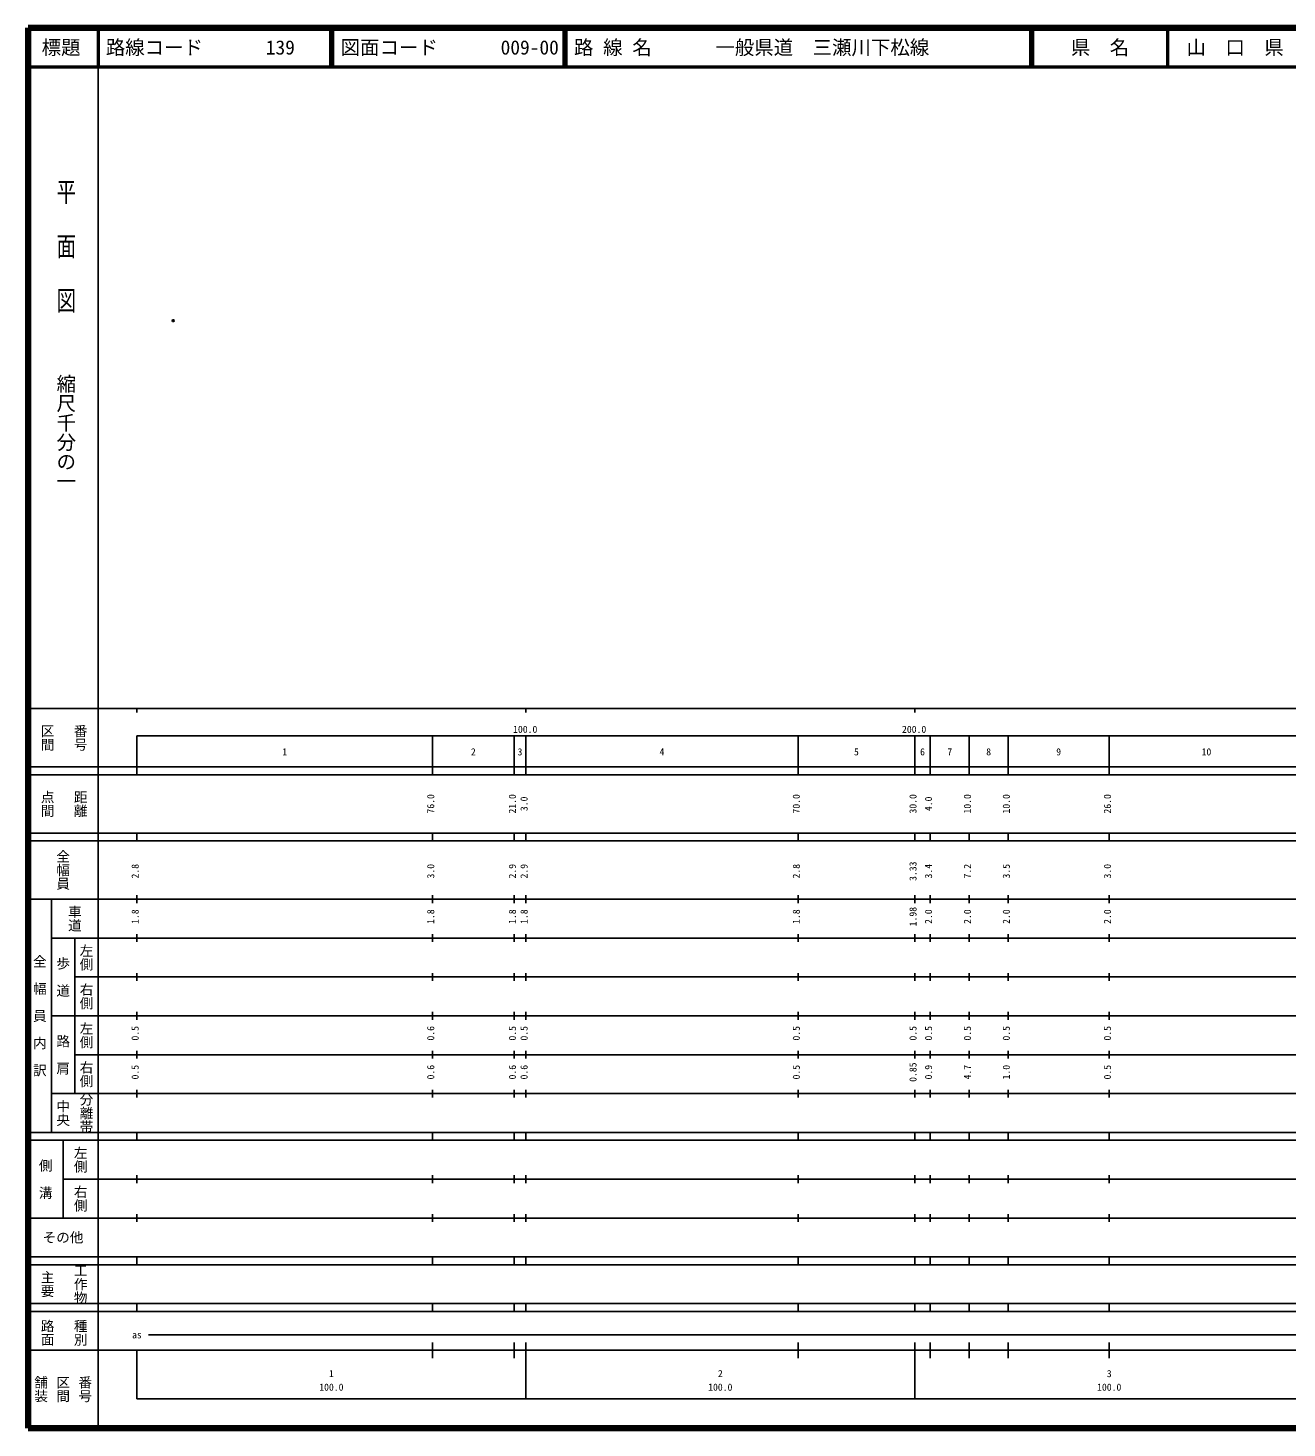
# Model space of a CAD drawing. Units: millimetres on the paper. Extents: x 40 to 680, y 20 to 380.
# Drawn here: x 40 to 363.7, y 20 to 380 of the extents above; entities that cross this region are included whole.
import ezdxf
from ezdxf.enums import TextEntityAlignment as Align

# ---------------------------------------------------------------- set-up
doc = ezdxf.new("R2010")
doc.units = ezdxf.units.MM
doc.header["$PDMODE"] = 32
doc.header["$PDSIZE"] = 0.5
doc.layers.add('M-OTRS', color=6, linetype='Continuous')
doc.layers.add('M-TTL-TXT', color=7, linetype='Continuous')
for name, color, linetype, lineweight in [('M-TTL', 2, 'Continuous', 140), ('M-TTL-BAND', 7, 'Continuous', 25), ('M-TTL-LINE', 7, 'Continuous', 50)]:
    doc.layers.add(name, color=color, linetype=linetype, lineweight=lineweight)
doc.styles.add('@ＭＳ ゴシック', font='')
doc.styles.add('ＭＳ ゴシック', font='')
doc.styles.get('@ＭＳ ゴシック').set_extended_font_data('@MS Gothic')
doc.styles.get('ＭＳ ゴシック').set_extended_font_data('MS Gothic')

msp = doc.modelspace()

# ---------------------------------------------------------------- linework, layer by layer
at = {"layer": 'M-OTRS'}
msp.add_point((77.345, 304.738), dxfattribs=at)
at = {"layer": 'M-TTL'}
for p, q in [((40, 380), (40, 20)), ((680, 380), (40, 380)), ((40, 20), (680, 20))]:
    msp.add_line(p, q, dxfattribs=at)
at = {"layer": 'M-TTL-BAND'}
for p, q in [((58, 370), (58, 20)), ((40, 205), (579, 205)), ((68, 205), (68, 204)), ((168, 205), (168, 204)), ((268, 205), (268, 204)), ((68, 198), (579, 198)), ((68, 198), (68, 188)), ((144, 188), (144, 198)), ((165, 188), (165, 198)), ((168, 188), (168, 198)), ((238, 188), (238, 198)), ((268, 188), (268, 198)), ((272, 188), (272, 198)), ((282, 188), (282, 198)), ((292, 188), (292, 198)), ((318, 188), (318, 198)), ((40, 190), (579, 190)), ((40, 188), (579, 188)), ((40, 173), (579, 173)), ((68, 171), (68, 173)), ((144, 171), (144, 173)), ((165, 171), (165, 173)), ((168, 171), (168, 173)), ((238, 171), (238, 173)), ((268, 171), (268, 173)), ((272, 171), (272, 173)), ((282, 171), (282, 173)), ((292, 171), (292, 173)), ((318, 171), (318, 173)), ((40, 171), (579, 171)), ((40, 156), (579, 156)), ((46, 96), (46, 156)), ((68, 155), (68, 157)), ((144, 155), (144, 157)), ((165, 155), (165, 157)), ((168, 155), (168, 157)), ((238, 155), (238, 157)), ((268, 155), (268, 157)), ((272, 155), (272, 157)), ((282, 155), (282, 157)), ((292, 155), (292, 157)), ((318, 155), (318, 157)), ((46, 146), (579, 146)), ((52, 146), (52, 106)), ((68, 145), (68, 147)), ((144, 145), (144, 147)), ((165, 145), (165, 147)), ((168, 145), (168, 147)), ((238, 145), (238, 147)), ((268, 145), (268, 147)), ((272, 145), (272, 147)), ((282, 145), (282, 147)), ((292, 145), (292, 147)), ((318, 145), (318, 147)), ((68, 135), (68, 137)), ((144, 135), (144, 137)), ((165, 135), (165, 137)), ((168, 135), (168, 137)), ((238, 135), (238, 137)), ((268, 135), (268, 137)), ((272, 135), (272, 137)), ((282, 135), (282, 137)), ((292, 135), (292, 137)), ((318, 135), (318, 137)), ((52, 136), (579, 136)), ((46, 126), (579, 126)), ((68, 125), (68, 127)), ((144, 125), (144, 127)), ((165, 125), (165, 127)), ((168, 125), (168, 127)), ((238, 125), (238, 127)), ((268, 125), (268, 127)), ((272, 125), (272, 127)), ((282, 125), (282, 127)), ((292, 125), (292, 127)), ((318, 125), (318, 127)), ((52, 116), (579, 116)), ((68, 115), (68, 117)), ((144, 115), (144, 117)), ((165, 115), (165, 117)), ((168, 115), (168, 117)), ((238, 115), (238, 117)), ((268, 115), (268, 117)), ((272, 115), (272, 117)), ((282, 115), (282, 117)), ((292, 115), (292, 117)), ((318, 115), (318, 117)), ((46, 106), (579, 106)), ((68, 105), (68, 107)), ((144, 105), (144, 107)), ((165, 105), (165, 107)), ((168, 105), (168, 107)), ((238, 105), (238, 107)), ((268, 105), (268, 107)), ((272, 105), (272, 107)), ((282, 105), (282, 107)), ((292, 105), (292, 107)), ((318, 105), (318, 107)), ((40, 96), (579, 96)), ((40, 94), (579, 94)), ((49, 94), (49, 74)), ((68, 94), (68, 96)), ((144, 94), (144, 96)), ((165, 94), (165, 96)), ((168, 94), (168, 96)), ((238, 94), (238, 96)), ((268, 94), (268, 96)), ((272, 94), (272, 96)), ((282, 94), (282, 96)), ((292, 94), (292, 96)), ((318, 94), (318, 96)), ((49, 84), (579, 84)), ((68, 83), (68, 85)), ((144, 83), (144, 85)), ((165, 83), (165, 85)), ((168, 83), (168, 85)), ((238, 83), (238, 85)), ((268, 83), (268, 85)), ((272, 83), (272, 85)), ((282, 83), (282, 85)), ((292, 83), (292, 85)), ((318, 83), (318, 85)), ((40, 74), (579, 74)), ((68, 73), (68, 75)), ((144, 73), (144, 75)), ((165, 73), (165, 75)), ((168, 73), (168, 75)), ((238, 73), (238, 75)), ((268, 73), (268, 75)), ((272, 73), (272, 75)), ((282, 73), (282, 75)), ((292, 73), (292, 75)), ((318, 73), (318, 75)), ((40, 64), (579, 64)), ((40, 62), (579, 62)), ((68, 62), (68, 64)), ((144, 62), (144, 64)), ((165, 62), (165, 64)), ((168, 62), (168, 64)), ((238, 62), (238, 64)), ((268, 62), (268, 64)), ((272, 62), (272, 64)), ((282, 62), (282, 64)), ((292, 62), (292, 64)), ((318, 62), (318, 64)), ((40, 52), (579, 52)), ((68, 50), (68, 52)), ((144, 50), (144, 52)), ((165, 50), (165, 52)), ((168, 50), (168, 52)), ((238, 50), (238, 52)), ((268, 50), (268, 52)), ((272, 50), (272, 52)), ((282, 50), (282, 52)), ((292, 50), (292, 52)), ((318, 50), (318, 52)), ((40, 50), (579, 50)), ((71, 44), (565, 44)), ((40, 40), (579, 40)), ((68, 40), (68, 27.5)), ((144, 38), (144, 42)), ((165, 38), (165, 42)), ((168, 27.5), (168, 42)), ((238, 38), (238, 42)), ((268, 27.5), (268, 42)), ((272, 38), (272, 42)), ((282, 38), (282, 42)), ((292, 38), (292, 42)), ((318, 38), (318, 42)), ((68, 27.5), (579, 27.5))]:
    msp.add_line(p, q, dxfattribs=at)
at = {"layer": 'M-TTL-LINE'}
for p, q in [((58, 380), (58, 370)), ((117.75, 380), (117.75, 370)), ((118.25, 380), (118.25, 370)), ((177.75, 380), (177.75, 370)), ((178.25, 380), (178.25, 370)), ((297.75, 380), (297.75, 370)), ((298.25, 380), (298.25, 370)), ((333, 380), (333, 370)), ((40, 370), (680, 370))]:
    msp.add_line(p, q, dxfattribs=at)

# ---------------------------------------------------------------- texts
at = {"layer": 'M-TTL-BAND', "style": '@ＭＳ ゴシック', "width": 1.4}
msp.add_text('平  面  図', height=3.666, rotation=270, dxfattribs=at).set_placement((49.777, 306.475), align=Align.MIDDLE_RIGHT)
at = {"layer": 'M-TTL-BAND', "style": '@ＭＳ ゴシック'}
msp.add_text('縮尺千分の一', height=3.666, rotation=270, dxfattribs=at).set_placement((49.777, 261.03), align=Align.MIDDLE_RIGHT)
for s, p in [('区間', (45, 197.5)), ('番号', (53.5, 197.5)), ('点間', (45, 180.5)), ('距離', (53.5, 180.5)), ('全幅員', (49, 163.5)), ('車道', (52, 151)), ('左側', (55, 141)), ('全\u3000幅\u3000員\u3000内\u3000訳', (43, 126)), ('歩\u3000道', (49, 136)), ('右側', (55, 131)), ('左側', (55, 121)), ('路\u3000肩', (49, 116)), ('右側', (55, 111)), ('分離帯', (55, 101)), ('中央', (49, 101)), ('左側', (53.5, 89)), ('側\u3000溝', (44.5, 84)), ('右側', (53.5, 79)), ('工作物', (53.5, 57)), ('主要', (45, 57)), ('路面', (45, 44.5)), ('種別', (53.5, 44.5)), ('舗装', (43.333, 30)), ('区間', (49, 30)), ('番号', (54.667, 30))]:
    msp.add_text(s, height=2.566, rotation=270, dxfattribs=at).set_placement(p, align=Align.MIDDLE_CENTER)
at = {"layer": 'M-TTL-BAND', "style": 'ＭＳ ゴシック'}
for s, p in [('100.0', (167.844, 198.195)), ('200.0', (267.844, 198.195)), ('1', (106, 192.405)), ('2', (154.5, 192.405)), ('3', (166.5, 192.405)), ('4', (203, 192.405)), ('5', (253, 192.405)), ('6', (270, 192.405)), ('7', (277, 192.405)), ('8', (287, 192.405)), ('9', (305, 192.405)), ('10', (343, 192.405)), ('as', (68, 42.5)), ('1', (118, 32.523)), ('2', (218, 32.523)), ('3', (318, 32.523)), ('100.0', (118, 29.033)), ('100.0', (218, 29.033)), ('100.0', (318, 29.033))]:
    msp.add_text(s, height=1.833, dxfattribs=at).set_placement(p, align=Align.BOTTOM_CENTER)
for s, p in [('76.0', (145, 180.5)), ('21.0', (166, 180.5)), ('3.0', (169, 180.5)), ('70.0', (239, 180.5)), ('30.0', (269, 180.5)), ('4.0', (273, 180.5)), ('10.0', (283, 180.5)), ('10.0', (293, 180.5)), ('26.0', (319, 180.5)), ('2.8', (69, 163.174)), ('3.0', (145, 163.174)), ('2.9', (166, 163.174)), ('2.9', (169, 163.174)), ('2.8', (239, 163.174)), ('3.33', (269, 163.174)), ('3.4', (273, 163.174)), ('7.2', (283, 163.174)), ('3.5', (293, 163.174)), ('3.0', (319, 163.174)), ('1.8', (69, 151.5)), ('1.8', (145, 151.5)), ('1.8', (166, 151.5)), ('1.8', (169, 151.5)), ('1.8', (239, 151.5)), ('1.98', (269, 151.5)), ('2.0', (273, 151.5)), ('2.0', (283, 151.5)), ('2.0', (293, 151.5)), ('2.0', (319, 151.5)), ('0.5', (69, 121.5)), ('0.6', (145, 121.5)), ('0.5', (166, 121.5)), ('0.5', (169, 121.5)), ('0.5', (239, 121.5)), ('0.5', (269, 121.5)), ('0.5', (273, 121.5)), ('0.5', (283, 121.5)), ('0.5', (293, 121.5)), ('0.5', (319, 121.5)), ('0.5', (69, 111.5)), ('0.6', (145, 111.5)), ('0.6', (166, 111.5)), ('0.6', (169, 111.5)), ('0.5', (239, 111.5)), ('0.85', (269, 111.5)), ('0.9', (273, 111.5)), ('4.7', (283, 111.5)), ('1.0', (293, 111.5)), ('0.5', (319, 111.5))]:
    msp.add_text(s, height=1.833, rotation=90, dxfattribs=at).set_placement(p, align=Align.BOTTOM_CENTER)
msp.add_text('その他', height=2.566, dxfattribs=at).set_placement((49, 69), align=Align.MIDDLE_CENTER)
at = {"layer": 'M-TTL-TXT', "style": 'ＭＳ ゴシック'}
for s, p in [('標題', (48.5, 375)), ('県\u3000名', (315.625, 375)), ('山\u3000口\u3000県', (350.375, 375))]:
    msp.add_text(s, height=3.666, dxfattribs=at).set_placement(p, align=Align.MIDDLE_CENTER)
for s, p in [('路線コード', (60, 375)), ('139', (101.142, 375)), ('図面コード', (120.38, 375)), ('009-00', (161.521, 375)), ('路 線 名', (180.38, 375)), ('一般県道\u3000三瀬川下松線', (216.734, 375))]:
    msp.add_text(s, height=3.666, dxfattribs=at).set_placement(p, align=Align.MIDDLE_LEFT)

doc.saveas('drawing.dxf')
